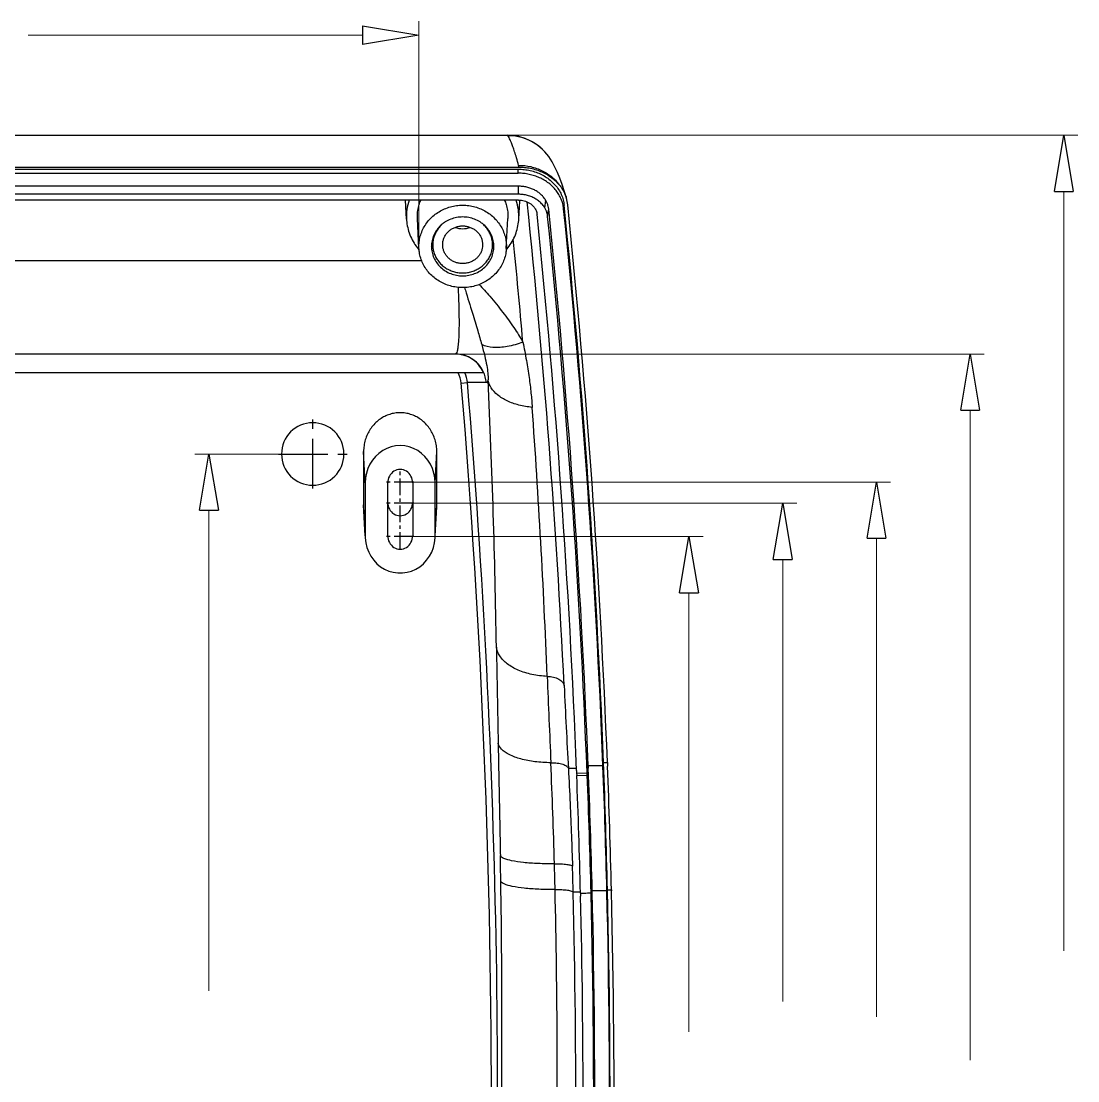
# Model space of a CAD drawing. Header units: millimetres. Extents: x -2947 to 97, y -3022 to 322.
# Drawn here: x -1607.4 to -1539.7, y -1861.6 to -1793.8 of the extents above; entities that cross this region are included whole.
import ezdxf

# ---------------------------------------------------------------- set-up
doc = ezdxf.new("R2010")
doc.units = ezdxf.units.MM
doc.linetypes.add('CENTER', pattern=[50.8, 31.75, -6.35, 6.35, -6.35])
doc.layers.get('0').update_dxf_attribs({"linetype": 'CONTINUOUS'})
doc.layers.get('Defpoints').update_dxf_attribs({"linetype": 'CONTINUOUS'})
doc.layers.add('dim', color=3, linetype='CONTINUOUS', lineweight=9)

msp = doc.modelspace()

# ---------------------------------------------------------------- linework, layer by layer
at = {"color": 0, "linetype": 'ByBlock', "lineweight": -2}
for p, q in [((-1585.535, -1794.081), (-1581.935, -1794.681)), ((-1585.535, -1794.081), (-1585.535, -1795.281)), ((-1581.935, -1794.681), (-1585.535, -1795.281)), ((-1541.234, -1804.684), (-1540.634, -1801.084)), ((-1540.634, -1801.084), (-1540.034, -1804.684)), ((-1541.234, -1804.684), (-1540.034, -1804.684)), ((-1547.234, -1818.684), (-1546.634, -1815.084)), ((-1546.634, -1815.084), (-1546.034, -1818.684)), ((-1547.234, -1818.684), (-1546.034, -1818.684)), ((-1595.973, -1825.084), (-1595.373, -1821.484)), ((-1595.373, -1821.484), (-1594.773, -1825.084)), ((-1553.234, -1826.878), (-1552.634, -1823.278)), ((-1552.634, -1823.278), (-1552.034, -1826.878)), ((-1559.234, -1828.235), (-1558.634, -1824.635)), ((-1558.634, -1824.635), (-1558.034, -1828.235)), ((-1595.973, -1825.084), (-1594.773, -1825.084)), ((-1565.234, -1830.374), (-1564.634, -1826.774)), ((-1564.634, -1826.774), (-1564.034, -1830.374)), ((-1553.234, -1826.878), (-1552.034, -1826.878)), ((-1559.234, -1828.235), (-1558.034, -1828.235)), ((-1565.234, -1830.374), (-1564.034, -1830.374))]:
    msp.add_line(p, q, dxfattribs=at)
at = {"color": 7}
for p, q in [((-1576.229, -1801.108), (-1654.028, -1801.108)), ((-1654.016, -1801.084), (-1576.241, -1801.084)), ((-1576.242, -1801.084), (-1576.243, -1801.084)), ((-1575.964, -1801.096), (-1576.243, -1801.084)), ((-1576.229, -1801.108), (-1576.242, -1801.084)), ((-1575.54, -1801.161), (-1575.964, -1801.096)), ((-1575.117, -1801.287), (-1575.54, -1801.161)), ((-1574.712, -1801.473), (-1575.117, -1801.287)), ((-1574.338, -1801.71), (-1574.712, -1801.473)), ((-1574.01, -1801.988), (-1574.338, -1801.71)), ((-1573.734, -1802.29), (-1574.01, -1801.988)), ((-1573.616, -1802.447), (-1573.734, -1802.29)), ((-1573.616, -1802.447), (-1573.613, -1802.452)), ((-1573.405, -1802.776), (-1573.613, -1802.452)), ((-1654.704, -1803.116), (-1575.553, -1803.116)), ((-1654.693, -1803.254), (-1575.564, -1803.254)), ((-1575.564, -1803.512), (-1575.564, -1803.254)), ((-1573.222, -1803.116), (-1573.405, -1802.776)), ((-1573.061, -1803.464), (-1573.222, -1803.116)), ((-1654.693, -1803.512), (-1575.564, -1803.512)), ((-1572.91, -1803.835), (-1573.061, -1803.464)), ((-1572.761, -1804.243), (-1572.91, -1803.835)), ((-1575.549, -1804.345), (-1654.708, -1804.345)), ((-1575.549, -1804.861), (-1575.549, -1804.345)), ((-1572.61, -1804.699), (-1572.761, -1804.243)), ((-1575.549, -1804.861), (-1654.708, -1804.861)), ((-1575.549, -1805.235), (-1654.708, -1805.235)), ((-1582.724, -1806.447), (-1582.787, -1805.235)), ((-1575.533, -1806.447), (-1575.473, -1805.299)), ((-1573.865, -1805.733), (-1573.802, -1805.249)), ((-1572.484, -1805.107), (-1572.61, -1804.699)), ((-1573.688, -1806.275), (-1573.618, -1805.812)), ((-1572.663, -1805.787), (-1572.629, -1805.555)), ((-1581.925, -1808.326), (-1582.025, -1806.414)), ((-1576.332, -1808.326), (-1576.232, -1806.414)), ((-1581.128, -1808.197), (-1581.043, -1808.09)), ((-1577.128, -1808.197), (-1577.214, -1808.09)), ((-1581.746, -1809.114), (-1648.511, -1809.114)), ((-1579.598, -1815.084), (-1650.658, -1815.084)), ((-1577.779, -1816.284), (-1652.478, -1816.284)), ((-1579.217, -1816.95), (-1578.819, -1816.917)), ((-1577.608, -1816.917), (-1578.819, -1816.917)), ((-1583.128, -1820.949), (-1583.421, -1820.97)), ((-1582.836, -1820.97), (-1583.128, -1820.949)), ((-1585.472, -1821.33), (-1585.472, -1824.728)), ((-1585.368, -1823.327), (-1585.472, -1821.33)), ((-1584.492, -1821.441), (-1584.712, -1821.646)), ((-1584.248, -1821.268), (-1584.492, -1821.441)), ((-1583.986, -1821.13), (-1584.248, -1821.268)), ((-1583.708, -1821.03), (-1583.986, -1821.13)), ((-1583.421, -1820.97), (-1583.708, -1821.03)), ((-1582.549, -1821.03), (-1582.836, -1820.97)), ((-1582.271, -1821.13), (-1582.549, -1821.03)), ((-1582.008, -1821.268), (-1582.271, -1821.13)), ((-1581.765, -1821.441), (-1582.008, -1821.268)), ((-1581.544, -1821.646), (-1581.765, -1821.441)), ((-1580.888, -1823.327), (-1580.785, -1821.33)), ((-1580.785, -1824.728), (-1580.785, -1821.33)), ((-1585.068, -1822.138), (-1585.198, -1822.417)), ((-1584.906, -1821.88), (-1585.068, -1822.138)), ((-1584.712, -1821.646), (-1584.906, -1821.88)), ((-1581.351, -1821.88), (-1581.544, -1821.646)), ((-1581.189, -1822.138), (-1581.351, -1821.88)), ((-1581.059, -1822.417), (-1581.189, -1822.138)), ((-1585.292, -1822.712), (-1585.349, -1823.017)), ((-1585.198, -1822.417), (-1585.292, -1822.712)), ((-1583.821, -1822.903), (-1583.868, -1823.002)), ((-1583.763, -1822.81), (-1583.821, -1822.903)), ((-1583.694, -1822.727), (-1583.763, -1822.81)), ((-1583.615, -1822.654), (-1583.694, -1822.727)), ((-1583.528, -1822.592), (-1583.615, -1822.654)), ((-1583.435, -1822.543), (-1583.528, -1822.592)), ((-1583.335, -1822.507), (-1583.435, -1822.543)), ((-1583.233, -1822.485), (-1583.335, -1822.507)), ((-1583.128, -1822.478), (-1583.233, -1822.485)), ((-1583.024, -1822.485), (-1583.128, -1822.478)), ((-1582.921, -1822.507), (-1583.024, -1822.485)), ((-1582.822, -1822.543), (-1582.921, -1822.507)), ((-1582.728, -1822.592), (-1582.822, -1822.543)), ((-1582.641, -1822.654), (-1582.728, -1822.592)), ((-1582.563, -1822.727), (-1582.641, -1822.654)), ((-1582.494, -1822.81), (-1582.563, -1822.727)), ((-1582.436, -1822.903), (-1582.494, -1822.81)), ((-1582.389, -1823.002), (-1582.436, -1822.903)), ((-1580.965, -1822.712), (-1581.059, -1822.417)), ((-1580.908, -1823.017), (-1580.965, -1822.712)), ((-1585.349, -1823.017), (-1585.368, -1823.327)), ((-1585.368, -1823.327), (-1585.368, -1826.725)), ((-1583.922, -1823.216), (-1583.928, -1823.327)), ((-1583.928, -1826.725), (-1583.928, -1823.327)), ((-1583.901, -1823.107), (-1583.922, -1823.216)), ((-1583.868, -1823.002), (-1583.901, -1823.107)), ((-1582.356, -1823.107), (-1582.389, -1823.002)), ((-1582.335, -1823.216), (-1582.356, -1823.107)), ((-1582.328, -1823.327), (-1582.335, -1823.216)), ((-1582.328, -1823.327), (-1582.328, -1826.725)), ((-1580.888, -1823.327), (-1580.908, -1823.017)), ((-1580.888, -1826.725), (-1580.888, -1823.327)), ((-1585.472, -1824.728), (-1585.469, -1824.864)), ((-1585.368, -1826.725), (-1585.472, -1824.728)), ((-1585.469, -1824.864), (-1585.372, -1826.725)), ((-1583.928, -1824.586), (-1583.922, -1824.697)), ((-1583.922, -1824.697), (-1583.901, -1824.806)), ((-1583.901, -1824.806), (-1583.868, -1824.911)), ((-1583.868, -1824.911), (-1583.821, -1825.01)), ((-1583.821, -1825.01), (-1583.763, -1825.103)), ((-1582.494, -1825.103), (-1582.436, -1825.01)), ((-1582.436, -1825.01), (-1582.389, -1824.911)), ((-1582.389, -1824.911), (-1582.356, -1824.806)), ((-1582.356, -1824.806), (-1582.335, -1824.697)), ((-1582.335, -1824.697), (-1582.328, -1824.586)), ((-1580.888, -1826.725), (-1580.785, -1824.728)), ((-1580.885, -1826.725), (-1580.788, -1824.864)), ((-1580.788, -1824.864), (-1580.785, -1824.728)), ((-1583.763, -1825.103), (-1583.694, -1825.186)), ((-1583.694, -1825.186), (-1583.615, -1825.26)), ((-1583.615, -1825.26), (-1583.528, -1825.321)), ((-1583.528, -1825.321), (-1583.435, -1825.37)), ((-1583.435, -1825.37), (-1583.335, -1825.406)), ((-1583.335, -1825.406), (-1583.233, -1825.428)), ((-1583.233, -1825.428), (-1583.128, -1825.435)), ((-1583.128, -1825.435), (-1583.024, -1825.428)), ((-1583.024, -1825.428), (-1582.921, -1825.406)), ((-1582.921, -1825.406), (-1582.822, -1825.37)), ((-1582.822, -1825.37), (-1582.728, -1825.321)), ((-1582.728, -1825.321), (-1582.641, -1825.26)), ((-1582.641, -1825.26), (-1582.563, -1825.186)), ((-1582.563, -1825.186), (-1582.494, -1825.103)), ((-1585.368, -1826.725), (-1585.365, -1826.856)), ((-1585.365, -1826.856), (-1585.329, -1827.167)), ((-1583.928, -1826.725), (-1583.922, -1826.835)), ((-1583.922, -1826.835), (-1583.901, -1826.944)), ((-1583.901, -1826.944), (-1583.868, -1827.05)), ((-1583.868, -1827.05), (-1583.821, -1827.149)), ((-1582.436, -1827.149), (-1582.389, -1827.05)), ((-1582.389, -1827.05), (-1582.356, -1826.944)), ((-1582.356, -1826.944), (-1582.335, -1826.835)), ((-1582.335, -1826.835), (-1582.328, -1826.725)), ((-1580.927, -1827.167), (-1580.892, -1826.856)), ((-1580.892, -1826.856), (-1580.888, -1826.725)), ((-1585.329, -1827.167), (-1585.256, -1827.47)), ((-1585.256, -1827.47), (-1585.145, -1827.76)), ((-1583.821, -1827.149), (-1583.763, -1827.242)), ((-1583.763, -1827.242), (-1583.694, -1827.325)), ((-1583.694, -1827.325), (-1583.615, -1827.398)), ((-1583.615, -1827.398), (-1583.528, -1827.46)), ((-1583.528, -1827.46), (-1583.435, -1827.509)), ((-1583.435, -1827.509), (-1583.335, -1827.545)), ((-1583.335, -1827.545), (-1583.233, -1827.567)), ((-1583.233, -1827.567), (-1583.128, -1827.574)), ((-1583.128, -1827.574), (-1583.024, -1827.567)), ((-1583.024, -1827.567), (-1582.921, -1827.545)), ((-1582.921, -1827.545), (-1582.822, -1827.509)), ((-1582.822, -1827.509), (-1582.728, -1827.46)), ((-1582.728, -1827.46), (-1582.641, -1827.398)), ((-1582.641, -1827.398), (-1582.563, -1827.325)), ((-1582.563, -1827.325), (-1582.494, -1827.242)), ((-1582.494, -1827.242), (-1582.436, -1827.149)), ((-1581.112, -1827.76), (-1581.001, -1827.47)), ((-1581.001, -1827.47), (-1580.927, -1827.167)), ((-1585.145, -1827.76), (-1584.999, -1828.032)), ((-1584.999, -1828.032), (-1584.821, -1828.282)), ((-1584.821, -1828.282), (-1584.614, -1828.505)), ((-1581.643, -1828.505), (-1581.436, -1828.282)), ((-1581.436, -1828.282), (-1581.258, -1828.032)), ((-1581.258, -1828.032), (-1581.112, -1827.76)), ((-1584.614, -1828.505), (-1584.38, -1828.697)), ((-1584.38, -1828.697), (-1584.125, -1828.854)), ((-1584.125, -1828.854), (-1583.853, -1828.975)), ((-1583.853, -1828.975), (-1583.568, -1829.056)), ((-1583.568, -1829.056), (-1583.276, -1829.097)), ((-1582.981, -1829.097), (-1582.688, -1829.056)), ((-1582.688, -1829.056), (-1582.404, -1828.975)), ((-1582.404, -1828.975), (-1582.131, -1828.854)), ((-1582.131, -1828.854), (-1581.876, -1828.697)), ((-1581.876, -1828.697), (-1581.643, -1828.505)), ((-1583.276, -1829.097), (-1582.981, -1829.097)), ((-1570.141, -1841.46), (-1570.106, -1841.229)), ((-1570.106, -1841.229), (-1569.861, -1841.223)), ((-1569.861, -1841.223), (-1569.852, -1841.453)), ((-1571.841, -1841.603), (-1572.358, -1841.623)), ((-1571.835, -1841.73), (-1571.829, -1841.881)), ((-1571.829, -1841.881), (-1571.828, -1841.91)), ((-1571.828, -1841.91), (-1571.159, -1841.892)), ((-1571.828, -1841.91), (-1571.822, -1842.055)), ((-1571.159, -1841.892), (-1571.089, -1841.432)), ((-1571.153, -1842.037), (-1571.159, -1841.892)), ((-1571.153, -1842.037), (-1571.083, -1841.582)), ((-1571.088, -1841.452), (-1571.089, -1841.432)), ((-1570.142, -1841.452), (-1571.088, -1841.452)), ((-1571.088, -1841.452), (-1571.083, -1841.582)), ((-1570.141, -1841.46), (-1570.142, -1841.452)), ((-1571.822, -1842.055), (-1571.153, -1842.037)), ((-1570.902, -1849.573), (-1570.832, -1849.432)), ((-1570.832, -1849.432), (-1570.831, -1849.45)), ((-1569.889, -1849.458), (-1569.854, -1849.387)), ((-1569.854, -1849.387), (-1569.597, -1849.381)), ((-1569.597, -1849.381), (-1569.596, -1849.451)), ((-1571.583, -1849.517), (-1572.049, -1849.529)), ((-1571.582, -1849.589), (-1571.577, -1849.79)), ((-1570.901, -1849.611), (-1570.902, -1849.573)), ((-1570.901, -1849.611), (-1570.831, -1849.471)), ((-1569.889, -1849.45), (-1570.831, -1849.45)), ((-1570.831, -1849.45), (-1570.831, -1849.463)), ((-1569.889, -1849.458), (-1569.889, -1849.45))]:
    msp.add_line(p, q, dxfattribs=at)
at = {"color": 1, "linetype": 'CENTER', "ltscale": 0.1}
for p, q in [((-1588.728, -1823.684), (-1588.728, -1819.284)), ((-1590.928, -1821.484), (-1586.528, -1821.484))]:
    msp.add_line(p, q, dxfattribs=at)
at = {"color": 1, "linetype": 'CENTER', "ltscale": 0.033972}
msp.add_line((-1583.128, -1827.574), (-1583.128, -1822.478), dxfattribs=at)
at = {"color": 1, "linetype": 'CENTER', "ltscale": 0.04}
for p, q in [((-1582.248, -1823.278), (-1584.008, -1823.278)), ((-1582.248, -1824.635), (-1584.008, -1824.635)), ((-1582.248, -1826.774), (-1584.008, -1826.774))]:
    msp.add_line(p, q, dxfattribs=at)
at = {"color": 7}
for centre, radius, start, end in [((-1576.205, -1804.282), 3.173, 35.31603, 90.43421), ((-1546.47, -1805.427), 29.175, 175.24797, 175.45794), ((-1579.518, -1806.281), 3.21, 160.96931, 182.94966), ((-1578.738, -1806.281), 3.21, 357.05033, 19.03069), ((-1577.951, -1805.172), 2.481, 357.04226, 358.42973), ((-2129.424, -1863.223), 557.444, 2.76809, 5.95902), ((-1574.719, -1805.775), 2.332, 5.9106, 16.6461), ((-2129.155, -1863.157), 558.488, 2.2293, 5.89344), ((-2129.511, -1863.084), 559.788, 2.21464, 5.87475), ((-2129.5, -1862.854), 559.812, 2.21381, 5.87475), ((-2129.409, -1863.085), 559.975, 2.23741, 5.89884), ((-2129.403, -1863.436), 557.99, 2.22933, 5.89344), ((-2129.198, -1863.617), 558.461, 2.22944, 5.89341), ((-1579.128, -1805.585), 1.479, 250.67638, 289.32431), ((-2128.159, -1862.415), 554.976, 4.97146, 5.65446), ((-1579.331, -1806.184), 3.422, 219.49784, 219.76535), ((-1579.325, -1806.178), 3.431, 219.76577, 220.88276), ((-1578.932, -1806.178), 3.431, 319.11724, 320.23419), ((-1578.925, -1806.184), 3.422, 320.23461, 320.50323), ((-1579.6, -1817.082), 1.998, 4.72903, 89.96172), ((-1579.613, -1817.086), 2.003, 23.63427, 89.57148), ((-1580.809, -1817.084), 1.598, 4.79384, 30.03998), ((-1580.81, -1817.084), 1.999, 4.79091, 23.59631), ((-2134.854, -1842.63), 557.957, 0.90278, 2.65949), ((-2129.408, -1863.084), 552.122, 354.95037, 4.79303), ((-2129.408, -1863.084), 552.522, 357.18493, 4.79303), ((-2130.553, -1858.102), 557.29, 2.30225, 4.07515), ((-1588.728, -1821.484), 2, 0.5, 359.5), ((-1588.728, -1821.484), 2, 359.5, 0.5), ((247.157, -1803.999), 1824.368, 180.937169, 181.130238), ((-294.385, -1784.742), 1280.343, 182.281647, 182.529256), ((-418.831, -1779.798), 1155.183, 182.803661, 183.067883), ((-2002.73, -1859.789), 429.65, 1.61063, 2.47386), ((-2152.595, -1863.3), 582.907, 1.36766, 2.169913), ((-2111.274, -1862.79), 540.607, 1.41587, 2.2483), ((-2130.172, -1863.102), 560.449, 1.39585, 2.21313), ((-2100.061, -1862.434), 530.624, 1.40955, 2.26612), ((-2100.693, -1862.702), 529.274, 1.41965, 2.23567), ((-2063.861, -1862.207), 493.121, 1.46812, 2.34424), ((-2131.402, -1857.966), 554.792, 0.94412, 1.11331), ((-1826.578, -1855.034), 253.434, 1.28296, 1.65554), ((-1787.502, -1854.786), 215.518, 1.39775, 1.83825), ((-2129.665, -1857.938), 553.055, 358.90081, 0.94411), ((-2129.411, -1861.82), 556.343, 359.23915, 1.28335), ((-2129.417, -1863.014), 559.728, 353.96308, 1.39503), ((-2129.499, -1863.114), 557.616, 354.92826, 1.39601), ((-2129.431, -1863.202), 558.695, 353.95778, 1.39392), ((-2129.428, -1863.063), 558.763, 353.95777, 1.39475), ((-2129.418, -1863.084), 559.694, 353.96312, 1.39503), ((-2129.412, -1863.084), 559.983, 353.97134, 1.39502), ((-2129.436, -1863.375), 558.025, 0.00245, 1.39497)]:
    msp.add_arc(centre, radius, start, end, dxfattribs=at)
for points, start_tangent, end_tangent in [([(-1575.544, -1803.01), (-1575.682, -1802.527), (-1575.803, -1802.135), (-1575.91, -1801.821), (-1576.003, -1801.574), (-1576.083, -1801.385), (-1576.156, -1801.235), (-1576.229, -1801.108)], (-0.264258, 0.964452), (-0.543676, 0.839295)), ([(-1575.564, -1803.254), (-1575.179, -1803.275), (-1574.799, -1803.34), (-1574.431, -1803.448), (-1574.08, -1803.598), (-1573.754, -1803.786), (-1573.457, -1804.013), (-1573.198, -1804.273), (-1572.981, -1804.563), (-1572.811, -1804.877), (-1572.692, -1805.21), (-1572.629, -1805.555)], (1, 0.000005), (0.102354, -0.994748)), ([(-1575.553, -1803.116), (-1575.164, -1803.136), (-1574.78, -1803.197), (-1574.409, -1803.296), (-1574.055, -1803.432), (-1573.724, -1803.603), (-1573.416, -1803.809), (-1573.133, -1804.051), (-1572.883, -1804.327)], (1, 0), (0.621828, -0.783154)), ([(-1575.544, -1803.01), (-1574.767, -1803.092), (-1574.036, -1803.351), (-1573.395, -1803.771), (-1572.883, -1804.327)], (0.999945, 0.010461), (0.580584, -0.8142)), ([(-1572.663, -1805.787), (-1572.719, -1805.473), (-1572.821, -1805.17), (-1572.964, -1804.883), (-1573.147, -1804.615), (-1573.367, -1804.369), (-1573.619, -1804.15), (-1573.9, -1803.959), (-1574.204, -1803.801), (-1574.526, -1803.676), (-1574.862, -1803.586), (-1575.209, -1803.53), (-1575.564, -1803.512)], (-0.102354, 0.994748), (-1, 0)), ([(-1573.802, -1805.249), (-1573.943, -1805.051), (-1574.114, -1804.872), (-1574.311, -1804.717), (-1574.531, -1804.586), (-1574.77, -1804.482), (-1575.021, -1804.406), (-1575.283, -1804.361), (-1575.549, -1804.345)], (-0.515238, 0.857047), (-1, 0)), ([(-1572.883, -1804.327), (-1572.731, -1804.55), (-1572.606, -1804.786), (-1572.509, -1805.03), (-1572.484, -1805.107)], (0.603105, -0.797662), (0.286215, -0.958165)), ([(-1582.025, -1806.414), (-1582.028, -1806.28), (-1581.999, -1805.892), (-1581.911, -1805.511), (-1581.806, -1805.233)], (-0.051969, 0.998649), (0.403466, 0.914995)), ([(-1576.451, -1805.233), (-1576.346, -1805.511), (-1576.258, -1805.892), (-1576.229, -1806.28), (-1576.232, -1806.414)], (0.403466, -0.914995), (-0.051969, -0.998649)), ([(-1573.865, -1805.733), (-1574.023, -1805.516), (-1574.218, -1805.324), (-1574.444, -1805.163), (-1574.698, -1805.032), (-1574.97, -1804.938), (-1575.257, -1804.881), (-1575.549, -1804.861)], (-0.515528, 0.856873), (-1, 0)), ([(-1575.549, -1805.235), (-1575.365, -1805.247), (-1575.184, -1805.283), (-1575.01, -1805.343), (-1574.847, -1805.427), (-1574.702, -1805.531), (-1574.576, -1805.654), (-1574.474, -1805.793)], (1, 0), (0.519826, -0.854272)), ([(-1573.618, -1805.812), (-1573.653, -1805.617), (-1573.715, -1805.428), (-1573.802, -1805.249)], (-0.102678, 0.994715), (-0.499251, 0.866458)), ([(-1581.925, -1808.326), (-1581.928, -1808.197), (-1581.9, -1807.822), (-1581.815, -1807.454), (-1581.675, -1807.102), (-1581.484, -1806.771), (-1581.245, -1806.47), (-1580.962, -1806.204), (-1580.642, -1805.978), (-1580.292, -1805.798), (-1579.917, -1805.667), (-1579.527, -1805.587), (-1579.128, -1805.56)], (-0.051969, 0.998649), (1, 0)), ([(-1579.128, -1805.56), (-1578.73, -1805.587), (-1578.34, -1805.667), (-1577.965, -1805.798), (-1577.615, -1805.978), (-1577.295, -1806.204), (-1577.012, -1806.47), (-1576.773, -1806.771), (-1576.581, -1807.102), (-1576.442, -1807.454), (-1576.357, -1807.822), (-1576.328, -1808.197), (-1576.332, -1808.326)], (1, 0), (-0.051969, -0.998649)), ([(-1574.474, -1805.793), (-1574.421, -1805.904), (-1574.383, -1806.021), (-1574.362, -1806.142)], (0.49433, -0.869274), (0.102678, -0.994715)), ([(-1573.688, -1806.275), (-1573.721, -1806.088), (-1573.781, -1805.906), (-1573.865, -1805.733)], (-0.102678, 0.994715), (-0.498947, 0.866632)), ([(-1582.724, -1806.447), (-1582.708, -1806.644), (-1582.619, -1807.109), (-1582.463, -1807.557), (-1582.243, -1807.982), (-1581.972, -1808.36)], (0.051975, -0.998648), (0.636049, -0.771649)), ([(-1577.81, -1806.78), (-1578.017, -1806.631), (-1578.363, -1806.457), (-1578.738, -1806.35), (-1579.128, -1806.313), (-1579.519, -1806.35), (-1579.894, -1806.457), (-1580.239, -1806.631), (-1580.447, -1806.78)], (-0.771437, 0.636305), (-0.771437, -0.636305)), ([(-1576.285, -1808.36), (-1576.014, -1807.982), (-1575.793, -1807.557), (-1575.638, -1807.109), (-1575.549, -1806.644), (-1575.533, -1806.447)], (0.636035, 0.771661), (0.051975, 0.998648)), ([(-1580.447, -1806.78), (-1580.543, -1806.865), (-1580.791, -1807.151), (-1580.976, -1807.476), (-1581.09, -1807.83), (-1581.128, -1808.197)], (-0.771437, -0.636305), (0, -1)), ([(-1580.486, -1806.819), (-1580.68, -1807.034), (-1580.837, -1807.276), (-1580.95, -1807.536), (-1581.019, -1807.81), (-1581.043, -1808.09)], (-0.725699, -0.688012), (-0.000001, -1)), ([(-1580.407, -1808.149), (-1580.408, -1808.09), (-1580.389, -1807.88), (-1580.331, -1807.677), (-1580.237, -1807.487), (-1580.109, -1807.315), (-1579.951, -1807.166), (-1579.768, -1807.046), (-1579.566, -1806.957), (-1579.351, -1806.902), (-1579.128, -1806.884)], (-0.051958, 0.998649), (1, 0)), ([(-1579.128, -1806.884), (-1578.906, -1806.902), (-1578.691, -1806.957), (-1578.488, -1807.046), (-1578.306, -1807.166), (-1578.148, -1807.315), (-1578.02, -1807.487), (-1577.926, -1807.677), (-1577.868, -1807.88), (-1577.848, -1808.09), (-1577.85, -1808.149)], (1, 0), (-0.051958, -0.998649)), ([(-1577.128, -1808.197), (-1577.167, -1807.83), (-1577.281, -1807.476), (-1577.466, -1807.151), (-1577.714, -1806.865), (-1577.81, -1806.78)], (0, 1), (-0.771437, 0.636305)), ([(-1577.214, -1808.09), (-1577.237, -1807.81), (-1577.307, -1807.536), (-1577.42, -1807.276), (-1577.577, -1807.034), (-1577.771, -1806.819)], (0.000001, 1), (-0.725698, 0.688013)), ([(-1579.128, -1810.835), (-1579.527, -1810.808), (-1579.917, -1810.728), (-1580.292, -1810.596), (-1580.642, -1810.416), (-1580.962, -1810.19), (-1581.245, -1809.924), (-1581.484, -1809.623), (-1581.675, -1809.293), (-1581.815, -1808.94), (-1581.9, -1808.573), (-1581.925, -1808.326)], (-1, 0), (-0.051969, 0.998649)), ([(-1581.128, -1808.197), (-1581.09, -1808.565), (-1580.976, -1808.918), (-1580.791, -1809.244), (-1580.543, -1809.529), (-1580.239, -1809.763), (-1579.894, -1809.938), (-1579.519, -1810.045), (-1579.128, -1810.081), (-1578.738, -1810.045), (-1578.363, -1809.938), (-1578.017, -1809.763), (-1577.714, -1809.529), (-1577.466, -1809.244), (-1577.281, -1808.918), (-1577.167, -1808.565), (-1577.128, -1808.197)], (0, -1), (0, 1)), ([(-1581.043, -1808.09), (-1581.019, -1808.369), (-1580.95, -1808.643), (-1580.837, -1808.903), (-1580.68, -1809.145), (-1580.486, -1809.361), (-1580.258, -1809.546), (-1580.001, -1809.694), (-1579.723, -1809.804), (-1579.43, -1809.87), (-1579.128, -1809.893), (-1578.827, -1809.87), (-1578.534, -1809.804), (-1578.255, -1809.694), (-1577.999, -1809.546), (-1577.771, -1809.361), (-1577.577, -1809.145), (-1577.42, -1808.903), (-1577.307, -1808.643), (-1577.237, -1808.369), (-1577.214, -1808.09)], (-0.000001, -1), (0.000001, 1)), ([(-1579.128, -1809.295), (-1579.351, -1809.277), (-1579.566, -1809.223), (-1579.768, -1809.134), (-1579.951, -1809.013), (-1580.109, -1808.865), (-1580.237, -1808.693), (-1580.331, -1808.502), (-1580.389, -1808.299), (-1580.407, -1808.149)], (-1, 0), (-0.051958, 0.998649)), ([(-1577.85, -1808.149), (-1577.868, -1808.299), (-1577.926, -1808.502), (-1578.02, -1808.693), (-1578.148, -1808.865), (-1578.306, -1809.013), (-1578.488, -1809.134), (-1578.691, -1809.223), (-1578.906, -1809.277), (-1579.128, -1809.295)], (-0.051958, -0.998649), (-1, 0)), ([(-1576.332, -1808.326), (-1576.357, -1808.573), (-1576.442, -1808.94), (-1576.581, -1809.293), (-1576.773, -1809.623), (-1577.012, -1809.924), (-1577.295, -1810.19), (-1577.615, -1810.416), (-1577.965, -1810.596), (-1578.34, -1810.728), (-1578.73, -1810.808), (-1579.128, -1810.835)], (-0.051969, -0.998649), (-1, 0)), ([(-1578.07, -1810.63), (-1577.397, -1811.387), (-1576.554, -1812.42), (-1575.849, -1813.395), (-1575.271, -1814.321)], (0.675527, -0.737336), (0.497227, -0.867621)), ([(-1579.423, -1810.815), (-1579.396, -1811.443), (-1579.37, -1812.323), (-1579.361, -1813.101), (-1579.37, -1813.763), (-1579.396, -1814.297), (-1579.44, -1814.705), (-1579.505, -1814.977), (-1579.598, -1815.084)], (0.047542, -0.998869), (-1, -0.000298)), ([(-1579.006, -1810.826), (-1578.955, -1810.995), (-1578.508, -1812.462), (-1578.165, -1813.596), (-1577.909, -1814.483)], (0.290161, -0.956978), (0.266898, -0.963725)), ([(-1575.271, -1814.321), (-1576.279, -1814.608), (-1577.188, -1814.663), (-1577.909, -1814.483)], (-0.933371, -0.358914), (-0.898429, 0.439119)), ([(-1577.909, -1814.483), (-1577.714, -1815.216), (-1577.585, -1815.816), (-1577.516, -1816.318), (-1577.498, -1816.74)], (0.266872, -0.963732), (-0.011077, -0.999939)), ([(-1575.271, -1814.321), (-1575.046, -1815.495), (-1574.874, -1816.585), (-1574.752, -1817.588), (-1574.672, -1818.498)], (0.20164, -0.97946), (0.071073, -0.997471)), ([(-1577.498, -1816.74), (-1577.53, -1816.834), (-1577.566, -1816.895), (-1577.608, -1816.917)], (-0.257267, -0.96634), (-1, -0.000201)), ([(-1574.672, -1818.498), (-1575.53, -1818.35), (-1576.285, -1818.08), (-1576.888, -1817.704), (-1577.302, -1817.248), (-1577.498, -1816.74)], (-0.995673, 0.092927), (-0.156747, 0.987639)), ([(-1580.785, -1821.33), (-1580.812, -1820.95), (-1580.895, -1820.577), (-1581.03, -1820.223), (-1581.213, -1819.897), (-1581.438, -1819.607), (-1581.699, -1819.358), (-1581.989, -1819.156), (-1582.301, -1819.003), (-1582.626, -1818.9), (-1582.961, -1818.849), (-1583.297, -1818.849), (-1583.632, -1818.9), (-1583.957, -1819.003), (-1584.268, -1819.156), (-1584.557, -1819.358), (-1584.818, -1819.606), (-1585.044, -1819.896), (-1585.227, -1820.223), (-1585.362, -1820.577), (-1585.445, -1820.95), (-1585.472, -1821.33)], (0, 1), (0, -1)), ([(-1573.713, -1835.715), (-1574.693, -1835.591), (-1575.57, -1835.315), (-1576.275, -1834.908), (-1576.753, -1834.403), (-1576.967, -1833.838)], (-0.999064, 0.043248), (-0.126619, 0.991951)), ([(-1573.713, -1835.715), (-1573.314, -1835.765), (-1572.976, -1835.89), (-1572.739, -1836.077), (-1572.631, -1836.302)], (0.999769, -0.021481), (0.158688, -0.987329)), ([(-1573.481, -1841.243), (-1574.496, -1841.178), (-1575.41, -1841), (-1576.145, -1840.726), (-1576.641, -1840.378), (-1576.856, -1839.985)], (-0.999975, 0.00703), (-0.163459, 0.98655)), ([(-1576.856, -1839.985), (-1576.834, -1841.12), (-1576.811, -1842.281), (-1576.788, -1843.469), (-1576.764, -1844.682), (-1576.739, -1845.922), (-1576.715, -1847.187)], (0.019374, -0.999812), (0.019429, -0.999811)), ([(-1573.481, -1841.243), (-1573.066, -1841.264), (-1572.713, -1841.342), (-1572.466, -1841.467), (-1572.358, -1841.623)], (0.999765, 0.021671), (0.197146, -0.980374)), ([(-1572.358, -1841.623), (-1572.249, -1843.849), (-1572.163, -1845.928), (-1572.095, -1847.873)], (0.053378, -0.998574), (0.032107, -0.999484)), ([(-1573.25, -1847.712), (-1574.292, -1847.698), (-1575.233, -1847.631), (-1575.991, -1847.516), (-1576.499, -1847.364), (-1576.715, -1847.187)], (-0.99992, -0.012675), (-0.310998, 0.95041)), ([(-1573.25, -1847.712), (-1572.82, -1847.716), (-1572.454, -1847.747), (-1572.201, -1847.802), (-1572.095, -1847.873)], (0.999691, 0.024876), (0.323624, -0.946186)), ([(-1573.208, -1849.36), (-1574.254, -1849.343), (-1575.198, -1849.274), (-1575.959, -1849.157), (-1576.469, -1849.003), (-1576.685, -1848.825)], (-0.999946, -0.010423), (-0.308463, 0.951236)), ([(-1573.208, -1849.36), (-1572.776, -1849.366), (-1572.409, -1849.4), (-1572.155, -1849.457), (-1572.049, -1849.529)], (0.999838, 0.018013), (0.316281, -0.948665)), ([(-1571.582, -1849.589), (-1571.355, -1849.584), (-1571.129, -1849.578), (-1570.902, -1849.573)], (0.999725, 0.023442), (0.999749, 0.02239))]:
    msp.add_spline(points, degree=3, dxfattribs=dict(at, start_tangent=start_tangent, end_tangent=end_tangent))
at = {"layer": 'Defpoints', "color": 0}
for p in [(-1576.243, -1801.084), (-1540.634, -1801.084), (-1581.935, -1808.326), (-1579.598, -1815.084), (-1546.634, -1815.084), (-1595.373, -1821.484), (-1590.928, -1821.484), (-1582.248, -1823.278), (-1552.634, -1823.278), (-1582.248, -1824.635), (-1558.634, -1824.635), (-1582.248, -1826.774), (-1564.634, -1826.774)]:
    msp.add_point(p, dxfattribs=at)
at = {"layer": 'dim', "color": 131, "lineweight": 5}
for p, q in [((-1581.935, -1808.326), (-1581.935, -1793.782)), ((-1576.243, -1801.084), (-1539.734, -1801.084)), ((-1579.598, -1815.084), (-1545.734, -1815.084)), ((-1590.928, -1821.484), (-1596.273, -1821.484)), ((-1582.248, -1823.278), (-1551.734, -1823.278)), ((-1582.248, -1824.635), (-1557.734, -1824.635)), ((-1582.248, -1826.774), (-1563.734, -1826.774))]:
    msp.add_line(p, q, dxfattribs=at)
at = {"layer": 'dim', "lineweight": 5}
for p, q in [((-1585.535, -1794.681), (-1606.948, -1794.681)), ((-1540.634, -1804.684), (-1540.634, -1853.28)), ((-1546.634, -1818.684), (-1546.634, -1860.28)), ((-1595.373, -1825.084), (-1595.373, -1855.841)), ((-1552.634, -1826.878), (-1552.634, -1857.514)), ((-1558.634, -1828.235), (-1558.634, -1856.523)), ((-1564.634, -1830.374), (-1564.634, -1858.457))]:
    msp.add_line(p, q, dxfattribs=at)

doc.saveas('drawing.dxf')
